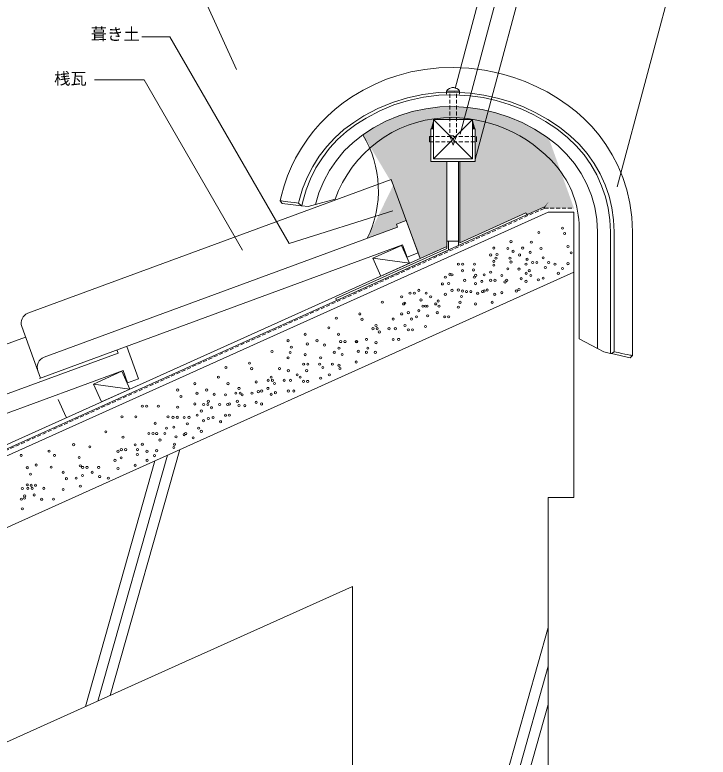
# Model space of a CAD drawing. Units: millimetres, scale not verified. Extents: x -203 to 197, y -138 to 132.
# Drawn here: x -13 to 93.3, y -46.2 to 67.6 of the extents above; entities that cross this region are included whole.
import ezdxf
from ezdxf.enums import TextEntityAlignment as Align

# ---------------------------------------------------------------- set-up
doc = ezdxf.new("R2010")
doc.units = ezdxf.units.MM
doc.header["$LTSCALE"] = 0.5
doc.linetypes.add('DASHED1', pattern=[1.8, 1.2, -0.6])
for name, color, linetype, lineweight in [('1-0', 7, 'Continuous', 18), ('1-1', 7, 'Continuous', 18), ('1-3', 7, 'Continuous', 18), ('1-4', 7, 'Continuous', 18), ('1-6', 7, 'Continuous', 18), ('1-8', 7, 'Continuous', 18), ('1-9', 7, 'Continuous', 18), ('1-B', 7, 'Continuous', 18), ('1-C', 7, 'Continuous', 18)]:
    doc.layers.add(name, color=color, linetype=linetype, lineweight=lineweight)
doc.styles.add('ＭＳ ゴシック', font='')
doc.styles.get('ＭＳ ゴシック').set_extended_font_data('MS Gothic')

msp = doc.modelspace()

# ---------------------------------------------------------------- linework, layer by layer
at = {"layer": '1-0'}
for p, q in [((68.1903, 37.9278), (68.1903, 38.1471)), ((72.7125, 37.3104), (72.7125, -6.4495)), ((-112.1631, -43.0119), (53.2059, 31.4041)), ((-112.1631, -55.0744), (72.7125, 28.1196)), ((68.7678, -6.4495), (68.7678, -97.9054)), ((72.7125, -6.4495), (68.7678, -6.4495)), ((38.7678, -20.0531), (38.7678, -97.9054))]:
    msp.add_line(p, q, dxfattribs=at)
at = {"layer": '1-0', "color": 3, "linetype": 'DASHED1'}
msp.add_line((68.1903, 37.9278), (72.7125, 37.9278), dxfattribs=at)
at = {"layer": '1-0'}
for points in [[(-112.1631, -44.1085), (68.7678, 37.3104), (72.7125, 37.3104)], [(-112.1631, -87.972), (14.149, -31.1315), (14.5412, -30.955), (38.7678, -20.0531)]]:
    msp.add_lwpolyline(points, dxfattribs=at)
at = {"layer": '1-1', "color": 3, "linetype": 'DASHED1'}
msp.add_line((-112.1631, -43.2313), (68.1903, 37.9278), dxfattribs=at)
at = {"layer": '1-1'}
for p, q in [((41.8799, 30.2551), (46.2571, 32.2249)), ((53.1943, 32.0569), (43.1109, 27.5193)), ((41.8798, 30.2551), (47.4882, 29.4891)), ((41.8798, 30.2551), (47.4882, 29.4891)), ((41.8798, 30.2551), (47.4882, 29.4891)), ((41.8799, 30.2551), (47.4882, 29.4891)), ((47.4882, 29.4891), (-112.1631, -42.3544)), ((-0.9805, 10.968), (3.3968, 12.9377)), ((-0.9805, 10.9679), (4.6278, 10.2019)), ((-0.9805, 10.9679), (4.6279, 10.2019))]:
    msp.add_line(p, q, dxfattribs=at)
for points in [[(43.1109, 27.5193), (41.8798, 30.2551), (46.2571, 32.2248), (47.4882, 29.4891)], [(43.1109, 27.5193), (41.8798, 30.2551), (46.2571, 32.2248), (47.4882, 29.4891)], [(41.8798, 30.2551), (46.2571, 32.2248), (47.4882, 29.4891)], [(41.8799, 30.2551), (46.2571, 32.2248), (47.4882, 29.4891)]]:
    msp.add_lwpolyline(points, dxfattribs=at)
for points in [[(0.2506, 8.2322), (-0.9805, 10.9679), (3.3968, 12.9377), (4.6278, 10.2019)], [(0.2506, 8.2322), (-0.9805, 10.9679), (3.3968, 12.9377), (4.6279, 10.2019)]]:
    msp.add_lwpolyline(points, close=True, dxfattribs=at)
at = {"layer": '1-3'}
for p, q in [((27.6702, 39.0842), (27.8257, 39.7363)), ((27.9881, 38.665), (27.6702, 39.0842)), ((30.4603, 38.7134), (30.5494, 39.0871)), ((30.9312, 38.2987), (30.4603, 38.7134)), ((30.9769, 38.293), (31.133, 38.948)), ((33.096, 38.48), (36.1058, 39.3161)), ((27.9881, 38.665), (30.9312, 38.2987)), ((30.9769, 38.293), (30.9312, 38.2987)), ((31.9753, 38.1687), (30.9769, 38.293)), ((33.096, 38.48), (33.0762, 38.4746)), ((33.096, 38.48), (33.0785, 38.4842)), ((73.5058, 34.9161), (73.5058, 34.3161)), ((76.3058, 16.4228), (76.3058, 34.3161)), ((78.3058, 15.6681), (78.3058, 34.3161)), ((78.9058, 15.9163), (78.9058, 34.3161)), ((81.7058, 15.3326), (81.7058, 34.3161)), ((76.3058, 16.4228), (77.3058, 15.8894)), ((78.3058, 15.6681), (77.3058, 15.8894)), ((78.3058, 15.6681), (78.4618, 15.6336)), ((78.9058, 15.9163), (78.4618, 15.6336)), ((78.4618, 15.6336), (81.3486, 14.9946)), ((81.3486, 14.9946), (81.7058, 15.3326))]:
    msp.add_line(p, q, dxfattribs=at)
for points in [[(27.826, 39.7363), (28.2761, 41.375), (28.804, 42.8956), (29.3923, 44.3002), (30.0254, 45.5918), (30.9146, 47.1442), (31.8278, 48.5119), (32.7383, 49.7062), (33.8018, 50.934), (34.9088, 52.0584), (36.0889, 53.1147), (37.3402, 54.0989), (38.6558, 55.0071), (40.3663, 56.0308), (42.1105, 56.9146), (43.835, 57.645), (45.5278, 58.2348), (47.7184, 58.8241), (49.8231, 59.2164), (51.9846, 59.4489), (54.2513, 59.5124), (56.5955, 59.396), (58.9958, 59.0871), (60.4571, 58.8027), (61.9359, 58.4381), (63.5148, 57.9605), (65.2118, 57.3401), (67.0129, 56.5522), (68.5809, 55.7487), (70.1969, 54.7948), (71.8464, 53.6742), (73.0828, 52.712), (74.2898, 51.636), (75.4563, 50.4426), (76.5699, 49.1292), (77.6168, 47.6936), (78.5825, 46.1351), (79.4513, 44.454), (80.2062, 42.6517), (80.8292, 40.7314)], [(30.5494, 39.0871), (31.0903, 40.8992), (31.7925, 42.6443), (32.6496, 44.3125), (33.6547, 45.8937), (34.8014, 47.378), (36.0589, 48.7318), (37.4403, 49.9728), (38.9376, 51.0924), (40.5159, 52.0938), (42.6564, 53.2189), (44.8849, 54.1413), (47.1869, 54.8564), (49.5475, 55.3598), (51.9525, 55.6464), (54.387, 55.7116), (56.812, 55.5643), (58.9071, 55.2673), (60.9685, 54.8164), (62.9877, 54.2145), (64.9561, 53.4646), (66.8654, 52.5695), (68.707, 51.5323), (70.4735, 50.356), (72.1405, 49.0391), (73.4996, 47.7308), (74.72, 46.3103), (75.796, 44.789), (76.7219, 43.1783), (77.4923, 41.4895), (78.092, 39.7659), (78.531, 37.9886), (78.804, 36.1684), (78.9058, 34.3161)], [(31.133, 38.948), (31.6486, 40.736), (32.3244, 42.4575), (33.1538, 44.1025), (34.1301, 45.661), (35.2468, 47.1229), (36.4738, 48.4551), (37.8237, 49.6749), (39.2883, 50.7737), (40.8303, 51.7559), (42.9206, 52.8596), (45.0968, 53.765), (47.3446, 54.4676), (49.6496, 54.9628), (51.9981, 55.2459), (54.3757, 55.3122), (56.7443, 55.1704), (58.791, 54.8815), (60.8048, 54.4418), (62.7777, 53.8541), (64.7012, 53.1213), (66.5672, 52.2462), (68.3675, 51.2317), (70.0953, 50.0812), (71.7298, 48.793), (73.062, 47.511), (74.2569, 46.1172), (75.3088, 44.6229), (76.2121, 43.0395), (76.9612, 41.3783), (77.5415, 39.682), (77.9626, 37.9324), (78.2191, 36.1402), (78.3058, 34.3161)], [(33.0785, 38.4842), (33.6152, 40.3084), (34.3339, 42.056), (35.2262, 43.7142), (36.2836, 45.2702), (37.498, 46.7111), (38.8609, 48.0243), (40.3617, 49.1976), (41.9566, 50.2337), (43.8649, 51.251), (45.8524, 52.086), (47.9068, 52.7341), (50.0156, 53.1906), (52.1654, 53.4514), (54.3418, 53.5124), (56.5101, 53.382), (58.6483, 53.0678), (60.7452, 52.5738), (62.7896, 51.9041), (64.7702, 51.0626), (66.6757, 50.0536), (68.4957, 48.8811), (70.2183, 47.5488), (71.5877, 46.2401), (72.7972, 44.803), (73.84, 43.2524), (74.7089, 41.6032), (75.397, 39.8701), (75.8972, 38.068), (76.2024, 36.2117), (76.3058, 34.3161)], [(80.8292, 40.7314), (81.3008, 38.6976), (81.6003, 36.5565), (81.7054, 34.3161)], [(30.4603, 38.7134), (29.8617, 38.7929), (29.3162, 38.8654), (28.8347, 38.9294), (28.4269, 38.9836), (28.0978, 39.0274), (27.8632, 39.0586), (27.7184, 39.0778), (27.6702, 39.0842)], [(31.9753, 38.1687), (33.0762, 38.4746), (33.0785, 38.4842)], [(73.5058, 34.3161), (73.5058, 17.9161), (76.3058, 16.4228)], [(81.7058, 15.3326), (81.6571, 15.3427), (81.5121, 15.373), (81.2736, 15.4227), (80.9464, 15.4909), (80.5371, 15.5762), (80.0539, 15.677), (79.5065, 15.7911), (78.9058, 15.9163)]]:
    msp.add_lwpolyline(points, dxfattribs=at)
for centre, radius, start, end in [((53.7649, 33.0861), 18.7259, 93.30251, 160.56775), ((53.9057, 30.6457), 21.1704, 40.37899, 93.30228), ((58.9271, 34.9161), 14.5787, 0, 40.37875)]:
    msp.add_arc(centre, radius, start, end, dxfattribs=at)
at = {"layer": '1-4'}
msp.add_line((20.9686, 59.1791), (2.7026, 99.7703), dxfattribs=at)
msp.add_lwpolyline([(21.8919, 31.5), (6.8202, 57.605), (-0.8108, 57.605)], dxfattribs=at)
at = {"layer": '1-6'}
for p, q in [((53.1766, 55.8819), (55.1766, 55.8819)), ((53.1766, 55.4338), (53.1766, 55.8819)), ((54.0497, 56.4149), (54.3162, 56.4149)), ((55.1766, 55.4338), (55.1766, 55.8819)), ((51.1766, 51.5157), (57.1766, 45.5157)), ((57.1766, 51.5157), (51.1766, 45.5157)), ((50.7766, 50.0999), (51.1952, 50.0999)), ((50.7766, 45.1081), (50.7766, 50.0999)), ((50.5766, 48.9157), (50.5766, 48.1157)), ((50.7766, 48.9157), (50.7766, 48.1157)), ((57.7766, 48.9157), (57.7766, 48.1157)), ((57.5766, 45.1157), (50.7766, 45.1157)), ((53.1943, 45.1157), (53.1943, 31.7279)), ((54.9943, 45.1157), (54.9943, 32.2089)), ((55.1943, 45.1157), (55.1943, 32.6279)), ((55.1943, 32.2989), (68.1903, 38.1471)), ((55.1943, 32.6279), (65.3565, 37.2009)), ((65.4796, 36.9273), (65.3565, 37.2009)), ((54.9943, 32.8668), (53.1943, 32.8668)), ((53.4943, 32.8668), (53.4943, 31.5339)), ((36.1943, 24.0779), (53.1943, 31.7279))]:
    msp.add_line(p, q, dxfattribs=at)
at = {"layer": '1-6', "linetype": 'DASHED1'}
for p, q in [((54.6766, 55.4667), (54.6766, 49.0157)), ((50.5766, 48.9157), (57.7766, 48.9157)), ((50.5766, 48.1157), (57.7766, 48.1157))]:
    msp.add_line(p, q, dxfattribs=at)
for points in [[(53.6766, 55.4667), (53.6766, 49.024), (54.6849, 49.024)], [(53.6682, 49.024), (54.1766, 47.6157), (54.6766, 49.0157)]]:
    msp.add_lwpolyline(points, dxfattribs=at)
at = {"layer": '1-6'}
msp.add_lwpolyline([(51.1766, 45.5157), (51.1766, 51.5157), (57.1766, 51.5157), (57.1766, 45.5157)], close=True, dxfattribs=at)
for points in [[(57.1766, 50.0999), (57.5766, 50.0999), (57.5766, 45.1081)], [(36.1943, 24.0779), (36.3174, 23.8043), (55.1943, 32.2989)]]:
    msp.add_lwpolyline(points, dxfattribs=at)
msp.add_arc((54.1766, 55.2286), 1.1945, 33.15562, 146.84438, dxfattribs=at)
at = {"layer": '1-8'}
for p, q in [((54.4819, 56.289), (65.8062, 98.5522)), ((55.2599, 49.287), (65.6992, 88.2472)), ((57.5766, 45.4203), (67.1572, 81.1755))]:
    msp.add_line(p, q, dxfattribs=at)
msp.add_lwpolyline([(79.3178, 41.2313), (88.6384, 76.0163), (93.2945, 76.0163)], dxfattribs=at)
at = {"layer": '1-9'}
for p, q in [((-6.4087, 8.6089), (-5.1776, 5.8731)), ((10.3598, 0.0609), (-0.292, -37.63)), ((12.2647, 0.9181), (1.613, -36.7727)), ((8.4549, -0.7963), (-2.1969, -38.4872)), ((68.7678, -26.3831), (48.6929, -97.4172)), ((68.7678, -32.2663), (50.5979, -96.56)), ((68.7678, -38.1496), (52.5028, -95.7027))]:
    msp.add_line(p, q, dxfattribs=at)
for centre in [(67.3335, 34.2115), (70.9493, 34.8689), (71.278, 34.0471), (60.4197, 31.8151), (62.5672, 31.7462), (63.0493, 32.8012), (64.8572, 31.8151), (66.183, 32.7323), (67.6622, 31.7462), (71.7961, 32.0624), (59.9376, 30.7601), (60.9128, 30.829), (63.3781, 31.322), (64.3751, 30.7601), (66.0077, 31.1577), (72.2891, 31.0763), (60.4307, 29.774), (60.7594, 30.267), (62.896, 30.267), (63.0493, 29.6785), (65.5256, 30.1027), (66.3724, 29.5971), (67.0298, 29.5971), (67.9956, 30.3281), (68.8377, 29.5971), (71.7961, 29.4327), (54.996, 29.3498), (55.63, 28.3496), (55.6534, 29.3498), (57.3079, 28.4591), (57.4613, 29.3498), (60.4197, 29.1854), (62.5672, 28.6235), (64.2859, 28.5969), (65.3659, 29.342), (65.859, 28.3558), (68.3243, 28.8489), (69.8035, 29.342), (70.954, 28.6845), (53.0003, 27.3634), (53.6922, 27.8017), (54.0099, 27.7062), (57.4379, 27.3634), (57.6366, 27.6374), (58.9405, 27.7062), (59.9376, 28.1304), (61.6562, 27.6108), (65.3863, 27.9535), (66.0938, 27.6108), (67.9956, 27.2054), (70.3169, 27.9535), (52.5417, 26.3225), (53.4934, 26.3773), (55.9587, 26.8704), (57.6085, 26.3711), (58.5883, 26.706), (59.9423, 26.8767), (60.5997, 26.8767), (62.1493, 26.6246), (62.4076, 26.8767), (64.6146, 27.1177), (65.3659, 26.7123), (67.2443, 26.9533), (47.5766, 24.8982), (48.2341, 24.8982), (48.9259, 25.3364), (50.0419, 24.8982), (54.0209, 25.3364), (54.9788, 25.3849), (55.63, 25.2269), (56.2326, 25.1455), (56.89, 25.1455), (57.9372, 24.8919), (58.6979, 25.1455), (58.9562, 25.2331), (59.4163, 25.3849), (61.6562, 24.9811), (63.8868, 25.2331), (64.2859, 25.4742), (46.2962, 24.3503), (49.2546, 23.8572), (50.7338, 24.3503), (53.0003, 24.7338), (55.4719, 24.3988), (60.5668, 24.7275), (43.3379, 23.5285), (46.5905, 23.2546), (46.7893, 23.3642), (49.5551, 22.9197), (49.9418, 22.9087), (50.2126, 22.9197), (51.5211, 23.2546), (51.8843, 23.6929), (52.0204, 22.9197), (54.9788, 22.7553), (55.2465, 23.5019), (57.6085, 23.2484), (60.1771, 23.5019), (39.8865, 21.7206), (46.2962, 21.7206), (47.3121, 21.9226), (48.9259, 22.2137), (51.7497, 21.9226), (36.2707, 21.0632), (40.2152, 20.8989), (44.9955, 20.9302), (47.8052, 20.9364), (48.569, 21.2761), (50.2705, 21.4295), (52.9001, 21.2651), (53.4996, 21.2761), (35.1202, 19.584), (41.8884, 19.4573), (42.3658, 19.9441), (42.5459, 19.4573), (44.3537, 19.4573), (45.3242, 19.451), (46.8034, 19.9441), (47.3121, 19.2929), (47.9539, 19.2866), (49.9418, 19.786), (31.5044, 18.5979), (36.5994, 18.5979), (42.8589, 18.9579), (28.8748, 17.6118), (31.8331, 17.1187), (33.3123, 17.6118), (34.4628, 16.9544), (36.9422, 17.4788), (37.5996, 17.4788), (39.3073, 17.4678), (39.4075, 17.4788), (40.9023, 17.8137), (42.3658, 17.3144), (44.9955, 17.8075), (45.8329, 17.8137), (26.4095, 15.9683), (29.2035, 15.8039), (29.3678, 16.6257), (35.9561, 15.8352), (36.6776, 16.4817), (39.636, 15.9886), (40.8867, 15.8352), (41.1152, 16.4817), (42.2657, 15.8242), (28.8748, 14.9822), (31.5044, 15.4752), (33.8664, 14.9947), (37.1707, 15.4955), (19.3423, 13.503), (22.958, 14.1604), (31.2368, 14.0085), (31.254, 14.0164), (31.9114, 14.0164), (33.7193, 14.0164), (34.1951, 13.5155), (35.6743, 14.0085), (36.6776, 13.852), (39.3073, 14.3451), (23.2868, 13.3386), (27.5599, 13.3386), (28.9202, 13.0162), (30.2679, 12.3728), (31.7298, 13.0224), (35.1985, 12.3728), (36.8248, 13.3511), (18.1918, 12.0238), (23.9739, 11.285), (25.8131, 11.5432), (26.2905, 12.03), (26.4705, 11.5432), (28.2784, 11.5432), (29.2489, 11.537), (30.7281, 12.03), (31.2368, 11.3789), (31.8785, 11.3726), (33.8664, 11.8719), (14.576, 11.0377), (19.671, 11.0377), (21.3442, 10.2988), (25.7818, 10.2988), (26.7836, 11.0439), (11.9464, 10.0515), (12.4394, 9.0654), (14.9047, 9.5585), (16.3839, 10.0515), (17.5344, 9.3941), (19.275, 9.3065), (20.8668, 9.5647), (21.5243, 9.5647), (21.8373, 9.3127), (23.3321, 9.5647), (24.3026, 9.8058), (24.827, 9.8997), (26.2905, 9.4004), (26.9323, 9.6414), (28.9202, 9.8934), (29.7576, 9.8997), (14.576, 7.9149), (15.9206, 7.8336), (16.578, 7.8336), (16.6453, 8.3203), (18.3859, 7.8336), (19.6037, 7.8273), (19.8807, 7.9212), (21.0828, 8.3203), (23.9739, 8.1623), (24.8113, 7.9212), (6.5227, 7.5862), (7.1801, 7.5862), (8.988, 7.5862), (11.9464, 7.4219), (15.5653, 6.8333), (17.1384, 7.3342), (21.3442, 7.6692), (22.2333, 7.6629), (3.4, 5.9427), (5.5366, 5.9427), (10.4672, 5.9427), (11.2216, 5.8551), (11.8791, 5.8551), (12.9356, 5.8472), (13.6869, 5.8551), (14.9345, 6.19), (16.6453, 5.6907), (17.3732, 5.8472), (19.275, 6.1838), (19.8651, 6.19), (8.4949, 4.9566), (13.4287, 4.8611), (15.894, 5.3542), (18.5236, 5.1898), (0.9347, 3.6418), (7.5119, 3.3819), (8.1694, 3.3819), (8.7313, 3.3741), (9.9772, 3.3819), (10.2355, 4.2115), (11.3609, 4.3602), (13.1688, 3.3741), (15.1661, 4.2115), (15.5653, 3.7106), (3.5643, 2.82), (9.2243, 2.388), (11.6896, 2.881), (12.9356, 3.2176), (14.3193, 2.7167), (-3.9959, 1.6695), (-1.5306, 1.3408), (5.4254, 1.6398), (6.5258, 1.7384), (11.3609, 1.2375), (11.4564, 1.7384), (-12.0493, 0.026), (-7.7761, 0.6834), (-6.9543, 0.026), (2.7958, 0.6536), (3.3076, 0.9088), (3.965, 0.9088), (5.7541, 0.1606), (5.7729, 0.9088), (7.2333, 0.6536), (8.3838, -0.0038), (8.7313, 0.7444), (-3.1742, -0.3027), (2.3215, -0.7348), (3.2888, -0.3325), (7.2521, -0.7348), (-11.1243, -1.8602), (-9.7483, -1.4532), (-7.4474, -1.7819), (-2.9832, -1.5753), (-2.6279, -1.8116), (-1.9705, -1.8116), (-0.1626, -1.8116), (2.7958, -1.976), (5.4254, -1.4829), (-10.6312, -2.8463), (-5.6129, -2.5614), (-5.1198, -3.5475), (-3.614, -3.4552), (-2.6545, -3.0545), (-1.1753, -2.5614), (-0.0248, -3.2189), (1.3166, -3.4552), (-11.1243, -4.4898), (-10.5248, -4.5462), (-9.8673, -4.5462), (-2.9832, -4.698), (-11.8693, -5.0518), (-11.0365, -5.0267), (-10.3791, -5.0267), (-8.5712, -5.0267), (-5.6129, -5.1911), (-12.0226, -6.6703), (-11.5406, -6.531), (-11.5109, -6.1897), (-10.0614, -6.0379), (-8.911, -6.6953), (-7.092, -6.6703), (-11.8693, -8.1745)]:
    msp.add_circle(centre, 0.1644, dxfattribs=at)
msp.add_arc((26.0175, 40.6406), 16.7027, 333.97593, 30.81813, dxfattribs=at)
at = {"layer": '1-9', "color": 1}
msp.add_arc((26.0175, 40.6406), 16.7027, 333.97593, 30.81813, dxfattribs=at)
at = {"layer": '1-9', "color": 30}
for points in [[(40.3617, 49.1976), (51.1766, 51.5157), (53.6766, 53.4937)], [(40.3617, 49.1976), (53.6766, 53.4937), (52.2501, 53.4363)], [(53.6766, 53.4937), (51.1766, 51.5157), (57.1766, 51.5157)], [(53.6766, 53.4937), (54.6775, 53.4886), (54.3867, 53.5094)], [(53.6766, 53.4937), (54.3867, 53.5094), (54.1997, 53.5094)], [(53.6766, 53.4937), (56.0306, 52.1633), (56.3595, 53.391)], [(53.6766, 53.4937), (56.3595, 53.391), (55.4834, 53.4471)], [(53.6766, 53.4937), (55.4834, 53.4471), (54.96, 53.4679)], [(53.6766, 53.4937), (54.96, 53.4679), (54.6775, 53.4886)], [(40.3617, 49.1976), (52.2501, 53.4363), (50.6619, 53.258)], [(40.3617, 49.1976), (50.6619, 53.258), (49.9325, 53.1445)], [(40.3617, 49.1976), (49.9325, 53.1445), (48.4901, 52.8366)], [(40.3617, 49.1976), (48.4901, 52.8366), (47.8905, 52.7556)], [(40.3617, 49.1976), (47.8905, 52.7556), (46.0591, 52.1235)], [(56.3595, 53.391), (55.912, 51.7208), (59.5677, 52.8512), (57.1766, 51.5157)], [(56.3595, 53.391), (56.0306, 52.1633), (56.3595, 53.391), (57.4949, 53.2283)], [(56.0306, 52.1633), (58.9677, 50.612), (57.4949, 53.2283), (58.2077, 53.1186)], [(58.9677, 50.612), (59.5677, 52.8512), (58.2077, 53.1186), (58.6875, 53.0364)], [(59.5677, 52.8512), (58.9677, 50.612), (59.5677, 52.8512), (68.8796, 48.5842)], [(59.5677, 52.8512), (68.8796, 48.5842), (60.5775, 52.6075), (61.3522, 52.3654)], [(68.8796, 48.5842), (66.7585, 49.9769), (61.3522, 52.3654), (62.4818, 51.9942)], [(40.3617, 49.1976), (46.0591, 52.1235), (45.2649, 51.8156)], [(40.3617, 49.1976), (45.2649, 51.8156), (43.9522, 51.2807)], [(50.7766, 50.0999), (51.1766, 51.5157), (40.3617, 49.1976)], [(40.3617, 49.1976), (43.9522, 51.2807), (42.8663, 50.7297)], [(50.7766, 50.0999), (51.1766, 50.0999), (51.1766, 51.5157)], [(57.1766, 50.0999), (57.2156, 51.5374), (57.1662, 51.5635)], [(57.1766, 50.0999), (59.1159, 51.165), (57.2156, 51.5374)], [(57.1766, 51.5157), (57.1766, 50.0999), (57.5766, 50.0999)], [(57.1766, 51.5157), (57.5766, 50.0999), (68.8796, 45.6113)], [(66.7585, 49.9769), (64.9187, 50.9936), (62.4818, 51.9942), (63.079, 51.7844)], [(40.3617, 49.1976), (42.8663, 50.7297), (42.0235, 50.2435)], [(40.3617, 49.1976), (44.9968, 41.4376), (50.7766, 50.0999), (50.7766, 45.1081)], [(57.5766, 50.0999), (57.5766, 45.1081), (68.8796, 45.6113)], [(58.9677, 50.612), (68.8796, 45.6113), (68.8796, 48.5842)], [(68.8796, 39.021), (72.7125, 37.9278), (68.8796, 48.5842)], [(68.8796, 39.021), (68.8796, 45.6113), (55.1943, 45.1157)], [(45.4843, 35.4809), (50.7766, 45.1081), (44.9926, 41.4349)], [(45.4843, 35.4809), (46.9858, 36.0335), (53.1943, 45.1157)], [(45.4843, 35.4809), (53.1943, 45.1157), (50.7766, 45.1081)], [(46.9858, 36.0335), (49.1238, 30.2251), (53.1943, 45.1157), (53.1943, 32.0568)], [(55.1943, 45.1157), (55.1943, 32.6279), (65.3565, 37.2009)], [(55.1943, 45.1157), (65.3565, 37.2009), (65.6796, 39.021)], [(55.1943, 45.1157), (65.6796, 39.021), (68.8796, 39.021)], [(45.4843, 35.4809), (44.9926, 41.4349), (41.0267, 33.3123)], [(65.3565, 37.2009), (65.6796, 37.0173), (65.6796, 39.021)], [(65.6796, 39.021), (65.6796, 37.0173), (68.8796, 39.021), (68.1903, 38.1471)], [(68.8796, 39.021), (68.1903, 38.1471), (68.1903, 37.9278)], [(68.8796, 39.021), (68.1903, 37.9278), (72.7125, 37.9278)], [(65.3565, 37.2009), (65.4796, 36.9273), (65.6796, 37.0173)], [(41.0267, 33.3123), (45.6554, 35.016), (45.4843, 35.4809)]]:
    msp.add_solid(points, dxfattribs=at)
at = {"layer": '1-B'}
for p, q in [((10.7491, 64.1838), (6.4581, 64.1838)), ((10.7491, 64.1838), (29.0418, 32.5)), ((44.6699, 42.3255), (49.1238, 30.2251)), ((29.0418, 32.5), (44.9289, 37.5502)), ((45.4843, 35.4809), (46.9858, 36.0335)), ((45.4843, 35.4809), (45.6554, 35.016)), ((45.4843, 35.4809), (45.6554, 35.016)), ((46.9858, 36.0335), (48.815, 31.0641)), ((-8.5429, 15.0671), (45.6554, 35.016)), ((-9.2592, 11.8198), (46.4349, 32.3192)), ((46.4349, 32.3192), (47.1258, 30.4424)), ((46.4349, 32.3192), (47.1258, 30.4424)), ((47.1258, 30.4424), (48.815, 31.0641)), ((47.1258, 30.4424), (48.815, 31.0641)), ((2.624, 16.1937), (2.7951, 15.7289)), ((4.1255, 16.7464), (5.9546, 11.777)), ((-51.4032, -4.22), (2.7951, 15.7289)), ((-52.1195, -7.4673), (3.5746, 13.0321)), ((-9.4918, 13.0129), (-9.0745, 11.8791)), ((3.5746, 13.0321), (4.2654, 11.1552)), ((4.2654, 11.1552), (5.9546, 11.777))]:
    msp.add_line(p, q, dxfattribs=at)
msp.add_arc((-7.9903, 13.5656), 1.6, 110.2068, 200.20738, dxfattribs=at)
at = {"layer": '1-C'}
for p, q in [((-11.0299, 21.824), (44.6699, 42.3255)), ((-11.9788, 19.7698), (-9.4918, 13.013)), ((-53.8903, 2.5368), (-11.3932, 18.1788))]:
    msp.add_line(p, q, dxfattribs=at)
msp.add_arc((-10.4773, 20.3225), 1.6, 110.20723, 200.20695, dxfattribs=at)

# ---------------------------------------------------------------- texts
at = {"layer": '1-B', "style": 'ＭＳ ゴシック'}
for s, p in [('葺き土', (-1.384, 63.1481)), ('桟瓦', (-7.0067, 56.3417))]:
    msp.add_text(s, height=1.833, dxfattribs=at).set_placement(p, align=Align.BOTTOM_LEFT)

doc.saveas('drawing.dxf')
